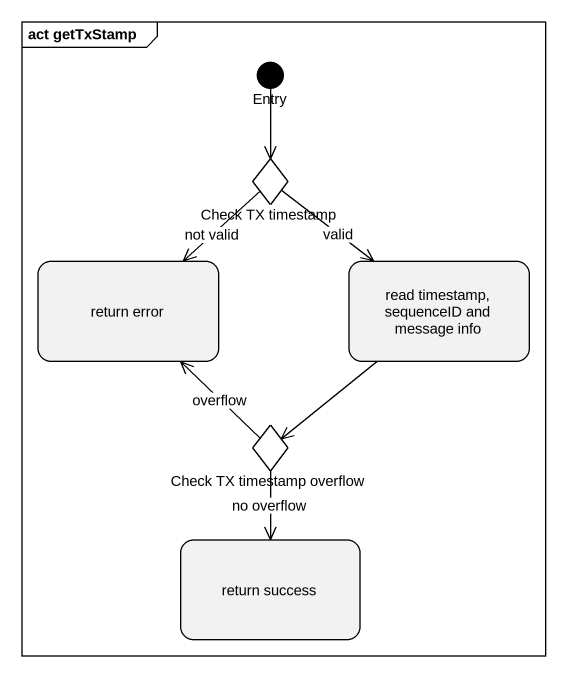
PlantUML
@startuml
mainframe act getTxStamp
hide empty description
state Entry <<start>>
state "Check TX timestamp" as Check_TX_timestamp <<choice>>
state "return error" as return_error
state "read timestamp, sequenceID and message info" as read_timestamp_sequenceID
state "Check TX timestamp overflow" as Check_TX_timestamp_overflow <<choice>>
state "return success" as return_success
Entry --> Check_TX_timestamp
Check_TX_timestamp --> return_error : not valid
Check_TX_timestamp --> read_timestamp_sequenceID : valid
read_timestamp_sequenceID --> Check_TX_timestamp_overflow
Check_TX_timestamp_overflow -up-> return_error : overflow
Check_TX_timestamp_overflow --> return_success : no overflow
@enduml
